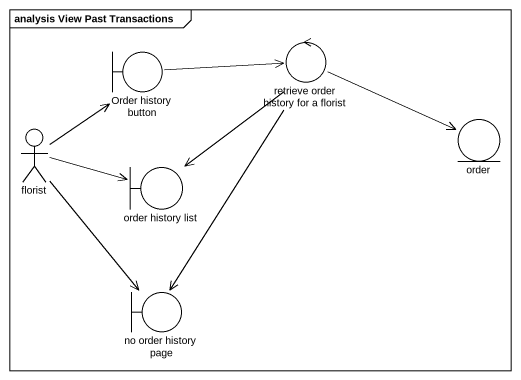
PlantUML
@startuml
mainframe analysis View Past Transactions
control "retrieve order history for a florist" as retrieve_order_history_for
boundary "Order history button" as Order_history_button
actor florist
entity order
boundary "order history list" as order_history_list
boundary "no order history page" as no_order_history_page
retrieve_order_history_for -right-> order
retrieve_order_history_for --> order_history_list
retrieve_order_history_for --> no_order_history_page
Order_history_button -right-> retrieve_order_history_for
florist -up-> Order_history_button
florist -right-> order_history_list
florist --> no_order_history_page
@enduml
